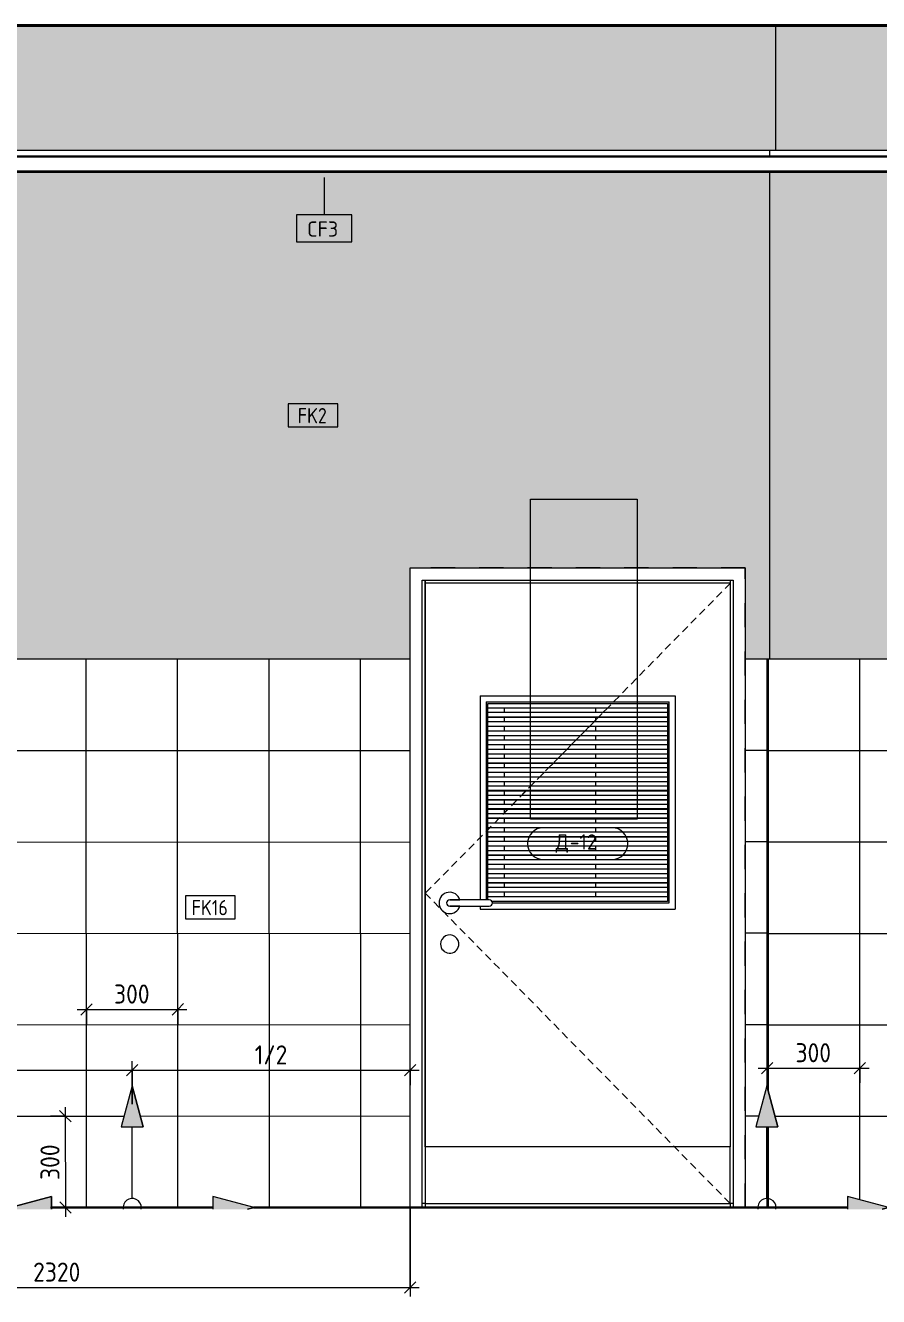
# Model space of a CAD drawing. Header units: millimetres. Extents: x 39286 to 136192, y -1987 to 27400.
# Drawn here: x 94788 to 97588, y -292 to 3880 of the extents above; entities that cross this region are included whole.
import ezdxf

# ---------------------------------------------------------------- set-up
doc = ezdxf.new("R2010")
doc.units = ezdxf.units.MM
doc.linetypes.add('200_ШТРИХ__ш1_п0_6_', pattern=[40, 25, -15])
doc.linetypes.add('Штрих', pattern=[158.75, 79.375, -79.375])
for name, color, linetype, lineweight in [('A-ANNO-DIMS', 7, 'Continuous', 9), ('A-ANNO-DIMS-25', 7, 'Continuous', 9), ('A-CLNG-IDEN', 7, 'Continuous', 9), ('A-DETL-GENF', 7, 'Continuous', 9), ('A-DOOR', 7, 'Continuous', 9), ('A-DOOR-3', 7, 'Штрих', 9), ('A-DOOR-4', 7, '200_ШТРИХ__ш1_п0_6_', 9), ('A-DOOR-FRAM-1', 7, 'Continuous', 9), ('A-DOOR-IDEN', 7, 'Continuous', 9), ('A-WALL-IDEN', 7, 'Continuous', 9), ('A-WALL-PATT', 7, 'Continuous', 9), ('I-WALL', 7, 'Continuous', 9)]:
    doc.layers.add(name, color=color, linetype=linetype, lineweight=lineweight)
for name, color, linetype, lineweight, true_color in [('A-CLNG-FNSH-1', 7, 'Continuous', 30, 0x3c3c3c), ('A-DOOR-GLAZ', 7, 'Continuous', 9, 0x8080ff), ('A-FLOR-1', 7, 'Continuous', 9, 0x787878), ('A-FLOR-FNSH-1', 7, 'Continuous', 40, 0x3c3c3c), ('A-FLOR-FNSH-2', 7, 'Continuous', 30, 0x3c3c3c)]:
    doc.layers.add(name, color=color, linetype=linetype, lineweight=lineweight, true_color=true_color)
doc.styles.add('GOST Common_5', font='GOST_Common.ttf', dxfattribs={"width": 0.9, "height": 50})
doc.styles.add('GOST Common_6', font='GOST_Common.ttf', dxfattribs={"height": 50})
doc.styles.add('ISOCPEUR_2', font='isocpeur.ttf', dxfattribs={"width": 0.9, "height": 62.5})
doc.dimstyles.new('ISO-2_5_0_9К_БОЛЬШОЙ', dxfattribs={"dimscale": 304.8, "dimtxt": 62.248823, "dimasz": 0.123031, "dimexe": 0.098425, "dimexo": 0.246063, "dimgap": 0, "dimtad": 1, "dimdec": 0, "dimrnd": 10, "dimzin": 0, "dimdsep": 46, "dimtxsty": 'ISOCPEUR_2', "dimblk1": 'OBLIQUE', "dimblk2": 'OBLIQUE', "dimsah": 1, "dimcen": 0.09, "dimdle": 0.098425, "dimazin": 0, "dimtfac": 1, "dimtdec": 4, "dimtix": 1, "dimtmove": 0, "dimatfit": 3, "dimfxl": 1, "dimtvp": 1, "dimtolj": 1, "dimtzin": 0, "dimarcsym": 2})
doc.dimstyles.new('ISO-2_5_0_9К_БОЛЬШОЙ_округление', dxfattribs={"dimscale": 304.8, "dimtxt": 62.248823, "dimasz": 0.123031, "dimexe": 0.098425, "dimexo": 0, "dimgap": 0, "dimtad": 1, "dimdec": 0, "dimrnd": 10, "dimzin": 0, "dimdsep": 46, "dimtxsty": 'ISOCPEUR_2', "dimblk1": 'OBLIQUE', "dimblk2": 'OBLIQUE', "dimsah": 1, "dimcen": 0.09, "dimdle": 0.098425, "dimazin": 0, "dimtfac": 1, "dimtdec": 4, "dimtix": 1, "dimtmove": 0, "dimatfit": 3, "dimfxl": 1, "dimtvp": 1, "dimtolj": 1, "dimtzin": 0, "dimarcsym": 2})
pattern_1 = [(90, (96626.46, 0), (-300, 2e-14), []), (180, (96626.46, 0), (-4e-14, -300), [])]

# ---------------------------------------------------------------- blocks, each defined once
blk = doc.blocks.new('110_Дверь_СКБ_1Ст_Внутренняя1 - Д-12 1100x2100h_дверь в горячий цех-32113407-Развертка 1_38-4')
at = {"layer": 'A-DOOR'}
for p, q in [((-15953.8, 2050), (-16953.8, 2050)), ((-16953.8, 200), (-16953.8, 2050)), ((-15953.8, 2050), (-15953.8, 200)), ((-16773.8, 1680), (-16133.8, 1680)), ((-16773.8, 1680), (-16773.8, 1010)), ((-16133.8, 1680), (-16133.8, 980)), ((-16753.8, 1660), (-16753.8, 1010)), ((-16753.8, 1660), (-16153.8, 1660)), ((-16748.8, 1010), (-16748.8, 1655)), ((-16748.8, 1655), (-16158.8, 1655)), ((-16748.8, 1640.9), (-16158.8, 1640.9)), ((-16158.8, 1639.4), (-16748.8, 1639.4)), ((-16356.3, 1639.4), (-16370.7, 1624.8)), ((-16158.8, 1655), (-16158.8, 1005)), ((-16153.8, 1000), (-16153.8, 1660)), ((-16158.8, 1624.8), (-16748.8, 1624.8)), ((-16748.8, 1610.6), (-16158.8, 1610.6)), ((-16158.8, 1609.2), (-16748.8, 1609.2)), ((-16158.8, 1594.6), (-16748.8, 1594.6)), ((-16386, 1609.2), (-16400.4, 1594.6)), ((-16748.8, 1580.4), (-16158.8, 1580.4)), ((-16158.8, 1579), (-16748.8, 1579)), ((-16158.8, 1564.4), (-16748.8, 1564.4)), ((-16748.8, 1550.2), (-16158.8, 1550.2)), ((-16158.8, 1548.8), (-16748.8, 1548.8)), ((-16445.4, 1548.8), (-16459.8, 1534.2)), ((-16415.7, 1579), (-16430.1, 1564.4)), ((-16158.8, 1534.2), (-16748.8, 1534.2)), ((-16748.8, 1520), (-16158.8, 1520)), ((-16158.8, 1518.6), (-16748.8, 1518.6)), ((-16158.8, 1503.9), (-16748.8, 1503.9)), ((-16475.1, 1518.6), (-16489.6, 1503.9)), ((-16748.8, 1489.8), (-16158.8, 1489.8)), ((-16158.8, 1488.4), (-16748.8, 1488.4)), ((-16158.8, 1473.7), (-16748.8, 1473.7)), ((-16504.9, 1488.4), (-16519.3, 1473.7)), ((-16748.8, 1459.6), (-16158.8, 1459.6)), ((-16158.8, 1458.2), (-16748.8, 1458.2)), ((-16158.8, 1443.5), (-16748.8, 1443.5)), ((-16748.8, 1429.4), (-16158.8, 1429.4)), ((-16158.8, 1428), (-16748.8, 1428)), ((-16564.3, 1428), (-16578.7, 1413.3)), ((-16534.6, 1458.2), (-16549, 1443.5)), ((-16158.8, 1413.3), (-16748.8, 1413.3)), ((-16748.8, 1399.2), (-16158.8, 1399.2)), ((-16158.8, 1397.8), (-16748.8, 1397.8)), ((-16158.8, 1383.1), (-16748.8, 1383.1)), ((-16594, 1397.8), (-16608.4, 1383.1)), ((-16158.8, 1369), (-16748.8, 1369)), ((-16158.8, 1367.5), (-16748.8, 1367.5)), ((-16158.8, 1352.9), (-16748.8, 1352.9)), ((-16158.8, 1338.7), (-16748.8, 1338.7)), ((-16158.8, 1337.3), (-16748.8, 1337.3)), ((-16653.4, 1337.3), (-16667.9, 1322.7)), ((-16623.7, 1367.5), (-16638.1, 1352.9)), ((-16158.8, 1322.7), (-16748.8, 1322.7)), ((-16158.8, 1308.5), (-16748.8, 1308.5)), ((-16158.8, 1307.1), (-16748.8, 1307.1)), ((-16683.2, 1307.1), (-16697.6, 1292.5)), ((-16158.8, 1292.5), (-16748.8, 1292.5)), ((-16158.8, 1278.3), (-16748.8, 1278.3)), ((-16158.8, 1276.9), (-16748.8, 1276.9)), ((-16158.8, 1262.2), (-16748.8, 1262.2)), ((-16712.9, 1276.9), (-16727.3, 1262.2)), ((-16748.8, 1248.1), (-16158.8, 1248.1)), ((-16158.8, 1246.7), (-16748.8, 1246.7)), ((-16742.6, 1246.7), (-16748.8, 1240.4)), ((-16158.8, 1232), (-16748.8, 1232)), ((-16748.8, 1217.9), (-16158.8, 1217.9)), ((-16158.8, 1216.5), (-16748.8, 1216.5)), ((-16158.8, 1201.8), (-16748.8, 1201.8)), ((-16748.8, 1187.7), (-16158.8, 1187.7)), ((-16158.8, 1186.3), (-16748.8, 1186.3)), ((-16158.8, 1171.6), (-16748.8, 1171.6)), ((-16748.8, 1157.5), (-16158.8, 1157.5)), ((-16158.8, 1156.1), (-16748.8, 1156.1)), ((-16158.8, 1141.4), (-16748.8, 1141.4)), ((-16748.8, 1127.3), (-16158.8, 1127.3)), ((-16158.8, 1125.8), (-16748.8, 1125.8)), ((-16158.8, 1111.2), (-16748.8, 1111.2)), ((-16748.8, 1097), (-16158.8, 1097)), ((-16158.8, 1095.6), (-16748.8, 1095.6)), ((-16158.8, 1081), (-16748.8, 1081)), ((-16748.8, 1066.8), (-16158.8, 1066.8)), ((-16158.8, 1065.4), (-16748.8, 1065.4)), ((-16158.8, 1050.8), (-16748.8, 1050.8)), ((-16743.8, 1010), (-16873.8, 1010)), ((-16873.8, 1010), (-16840.3, 1010)), ((-16748.8, 1036.6), (-16158.8, 1036.6)), ((-16158.8, 1035.2), (-16748.8, 1035.2)), ((-16158.8, 1020.6), (-16748.8, 1020.6)), ((-16736.2, 1006.4), (-16158.8, 1006.4)), ((-16158.8, 1005), (-16735.1, 1005)), ((-16873.8, 990), (-16743.8, 990)), ((-16840.3, 990), (-16873.8, 990)), ((-16773.8, 990), (-16773.8, 980)), ((-16773.8, 980), (-16133.8, 980)), ((-16733.8, 1000), (-16153.8, 1000)), ((-15953.8, 200), (-16953.8, 200)), ((-16953.8, 200), (-16953.8, 14)), ((-15953.8, 14), (-15953.8, 200)), ((-16953.8, 14), (-15953.8, 14))]:
    blk.add_line(p, q, dxfattribs=at)
for centre, radius, start, end in [((-16873.8, 1000), 35, 16.6015, 180), ((-16873.8, 1000), 10, 90, 270), ((-16873.8, 1000), 10, 90, 270), ((-16743.8, 1000), 10, 270, 90), ((-16873.8, 1000), 35, 180, 343.3985), ((-16873.8, 865), 30, 351.8301, 180), ((-16873.8, 865), 30, 180, 351.8301)]:
    blk.add_arc(centre, radius, start, end, dxfattribs=at)
at = {"layer": 'A-DOOR-3'}
for p, q in [((-15903.8, 2100), (-17003.8, 2100)), ((-17003.8, 0), (-17003.8, 2100)), ((-15903.8, 2100), (-17003.8, 2100)), ((-17003.8, 0), (-17003.8, 2100)), ((-15903.8, 0), (-15903.8, 2100)), ((-15903.8, 0), (-15903.8, 2100))]:
    blk.add_line(p, q, dxfattribs=at)
at = {"layer": 'A-DOOR-4'}
for p, q in [((-15952.4, 2050), (-16953.8, 1032)), ((-16953.8, 1032), (-16900.4, 977.6)), ((-16896.6, 973.8), (-15953.8, 14))]:
    blk.add_line(p, q, dxfattribs=at)
at = {"layer": 'A-DOOR-FRAM-1'}
for p, q in [((-16963.8, 0), (-16963.8, 2060)), ((-16963.8, 2060), (-15943.8, 2060)), ((-16953.8, 2050), (-16953.8, 2060)), ((-16953.8, 2060), (-16953.8, 200)), ((-15953.8, 2050), (-16953.8, 2050)), ((-15953.8, 2060), (-15953.8, 2050)), ((-15953.8, 2060), (-15953.8, 200)), ((-15943.8, 2060), (-15943.8, 0)), ((-16953.8, 14), (-16963.8, 14)), ((-16953.8, 14), (-16953.8, 0)), ((-15953.8, 14), (-15953.8, 0)), ((-15943.8, 14), (-15953.8, 14))]:
    blk.add_line(p, q, dxfattribs=at)
at = {"layer": 'A-DOOR-GLAZ'}
for p, q in [((-16608.8, 1275), (-16608.8, 2325)), ((-16608.8, 2325), (-16258.8, 2325)), ((-16258.8, 2325), (-16258.8, 1275)), ((-16258.8, 1275), (-16608.8, 1275))]:
    blk.add_line(p, q, dxfattribs=at)
blk = doc.blocks.new('Начало раскладки_красным - Начало раскладки_красным-26110621-Развертка 1_38-4')
at = {"layer": 'A-DETL-GENF'}
for points in [[(-17952.1, 265), (-17879.7, 265), (-17916, 400.2)], [(-18180.5, -5.3), (-18180.5, 36.3), (-18315.4, -0.1), (-18296.1, -5.3)], [(-17651, -5.3), (-17537, -5.3), (-17515.7, 0.5), (-17651, 36.6), (-17651, -0.1)]]:
    blk.add_hatch(color=256, dxfattribs=at).paths.add_polyline_path(points)
for p, q in [((-17916, 400.2), (-17952.1, 265)), ((-17916, 400.2), (-17952.1, 265)), ((-17879.7, 265), (-17916, 400.2)), ((-17916, 400.2), (-17879.7, 265)), ((-17952.1, 265), (-17879.7, 265)), ((-17952.1, 265), (-17879.7, 265)), ((-17915.8, 30.2), (-17915.9, 265)), ((-18180.5, 36.3), (-18315.7, 0)), ((-18315.7, 0), (-18180.5, 36.3)), ((-18180.5, -5.3), (-18180.5, 36.3)), ((-18180.5, 36.3), (-18180.5, -5.3)), ((-17945.7, 0.2), (-18180.5, 0.1)), ((-17885.7, 0.3), (-17651, 0.4)), ((-17515.7, 0.5), (-17651, 36.6)), ((-17651, 36.6), (-17651, -5.3)), ((-17515.7, 0.5), (-17651, 36.6)), ((-17651, 36.6), (-17651, -5.3)), ((-17537, -5.3), (-17515.7, 0.5)), ((-17515.7, 0.5), (-17537, -5.3)), ((-18315.7, 0), (-18296.1, -5.3)), ((-18315.7, 0), (-18296.1, -5.3))]:
    blk.add_line(p, q, dxfattribs=at)
for start, end in [(0.0336, 190.5827), (349.1015, 0.0336)]:
    blk.add_arc((-17915.7, 0.2), 30, start, end, dxfattribs=at)
blk = doc.blocks.new('Начало раскладки_красным - Начало раскладки_красным-26112293-Развертка 1_38-4')
at = {"layer": 'A-DETL-GENF'}
for points in [[(-15869.2, 265), (-15796.7, 265), (-15833, 400.2), (-15845.9, 352.2)], [(-15568, -5.3), (-15454.1, -5.3), (-15432.8, 0.5), (-15568, 36.6), (-15568, -0.1)]]:
    blk.add_hatch(color=256, dxfattribs=at).paths.add_polyline_path(points)
for p, q in [((-15833, 400.2), (-15869.2, 265)), ((-15833, 400.2), (-15869.2, 265)), ((-15796.7, 265), (-15833, 400.2)), ((-15833, 400.2), (-15796.7, 265)), ((-15869.2, 265), (-15796.7, 265)), ((-15869.2, 265), (-15796.7, 265)), ((-15832.8, 30.2), (-15832.9, 265)), ((-15802.8, 0.3), (-15568, 0.4)), ((-15432.8, 0.5), (-15568, 36.6)), ((-15568, 36.6), (-15568, -5.3)), ((-15432.8, 0.5), (-15568, 36.6)), ((-15568, 36.6), (-15568, -5.3)), ((-15454.1, -5.3), (-15432.8, 0.5)), ((-15432.8, 0.5), (-15454.1, -5.3))]:
    blk.add_line(p, q, dxfattribs=at)
for start, end in [(0.0336, 190.5827), (349.1015, 0.0336)]:
    blk.add_arc((-15832.8, 0.2), 30, start, end, dxfattribs=at)
blk = doc.blocks.new('М_стена_0001 - Типоразмер_без рамки-25382661-Развертка 1_38-4')
at = {"layer": 'A-WALL-IDEN'}
for p, q in [((-19578.6, 2638.1), (-19741.8, 2638.1)), ((-19741.8, 2638.1), (-19741.8, 2563.1)), ((-19578.6, 2563.1), (-19578.6, 2638.1)), ((-19741.8, 2563.1), (-19578.6, 2563.1))]:
    blk.add_line(p, q, dxfattribs=at)
blk = doc.blocks.new('М_двери - Типоразмер_рамка-25223575-Развертка 1_38-4')
at = {"layer": 'A-DOOR-IDEN'}
for p, q in [((-19757.6, 1247), (-19982.4, 1247)), ((-19982.4, 1143), (-19757.6, 1143))]:
    blk.add_line(p, q, dxfattribs=at)
for centre, start, end in [((-19982.4, 1195), 90, 270), ((-19757.6, 1195), 270, 90)]:
    blk.add_arc(centre, 52, start, end, dxfattribs=at)
blk = doc.blocks.new('М_потолков - Марка_ Имя типа-25382930-Развертка 1_38-4')
at = {"layer": 'A-CLNG-IDEN'}
for p, q in [((-17195.5, 3259.2), (-17376.7, 3259.2)), ((-17376.7, 3259.2), (-17376.7, 3169.8)), ((-17195.5, 3169.8), (-17195.5, 3259.2)), ((-17376.7, 3169.8), (-17195.5, 3169.8))]:
    blk.add_line(p, q, dxfattribs=at)
blk = doc.blocks.new('DIMBLOCK42-Развертка 1_38-4')
at = {"layer": 'A-ANNO-DIMS-25'}
for p, q in [((93734.2, 0), (93734.2, -291.9)), ((93734.2, -261.9), (93734.2, 0)), ((96050.5, 0), (96050.5, -291.9)), ((96050.5, -261.9), (96050.5, 0)), ((93734.2, -261.9), (96080.5, -261.9))]:
    blk.add_line(p, q, dxfattribs=at)
at = {"layer": 'A-ANNO-DIMS-25', "lineweight": 20}
for p, q in [((93734.2, -261.9), (93753, -243.2)), ((96050.5, -261.9), (96069.2, -243.2)), ((93734.2, -261.9), (93715.5, -280.7)), ((96050.5, -261.9), (96031.7, -280.7))]:
    blk.add_line(p, q, dxfattribs=at)
at = {"layer": 'A-ANNO-DIMS-25', "color": 0, "insert": (94813.3, -180.3), "char_height": 62.5, "width": 189.619, "attachment_point": 1, "line_spacing_factor": 1.149209, "style": 'ISOCPEUR_2'}
blk.add_mtext('2320', dxfattribs=at)
blk = doc.blocks.new('_Oblique')
at = {"color": 0, "linetype": 'ByBlock', "lineweight": -2}
blk.add_line((-0.5, -0.5), (0.5, 0.5), dxfattribs=at)
blk = doc.blocks.new('DIMBLOCK43-Развертка 1_38-4')
at = {"layer": 'A-ANNO-DIMS-25'}
for p, q in [((94226.2, 402.5), (94226.2, 481)), ((95138.4, 340), (95138.4, 481)), ((94196.2, 451), (95138.4, 451)), ((94226.2, 451), (94226.2, 402.5)), ((95138.4, 451), (95138.4, 340))]:
    blk.add_line(p, q, dxfattribs=at)
at = {"layer": 'A-ANNO-DIMS-25', "lineweight": 20}
for p, q in [((94226.2, 451), (94245, 469.7)), ((95138.4, 451), (95157.1, 469.7)), ((94226.2, 451), (94207.5, 432.2)), ((95138.4, 451), (95119.6, 432.2))]:
    blk.add_line(p, q, dxfattribs=at)
at = {"layer": 'A-ANNO-DIMS-25', "color": 0, "insert": (94628.4, 532.6), "char_height": 62.5, "width": 129.286, "attachment_point": 1, "line_spacing_factor": 1.149209, "style": 'ISOCPEUR_2'}
blk.add_mtext('1/2', dxfattribs=at)
blk = doc.blocks.new('DIMBLOCK44-Развертка 1_38-4')
at = {"layer": 'A-ANNO-DIMS-25'}
for p, q in [((95138.4, 340), (95138.4, 481)), ((96050.5, 402.5), (96050.5, 481)), ((95138.4, 451), (96080.5, 451)), ((95138.4, 451), (95138.4, 340)), ((96050.5, 451), (96050.5, 402.5))]:
    blk.add_line(p, q, dxfattribs=at)
at = {"layer": 'A-ANNO-DIMS-25', "lineweight": 20}
for p, q in [((95138.4, 451), (95157.1, 469.7)), ((96050.5, 451), (96069.2, 469.7)), ((95138.4, 451), (95119.6, 432.2)), ((96050.5, 451), (96031.7, 432.2))]:
    blk.add_line(p, q, dxfattribs=at)
at = {"layer": 'A-ANNO-DIMS-25', "color": 0, "insert": (95540.5, 532.6), "char_height": 62.5, "width": 129.286, "attachment_point": 1, "line_spacing_factor": 1.149209, "style": 'ISOCPEUR_2'}
blk.add_mtext('1/2', dxfattribs=at)
blk = doc.blocks.new('DIMBLOCK45-Развертка 1_38-4')
at = {"layer": 'A-ANNO-DIMS-25'}
for p, q in [((97222.5, 409.6), (97222.5, 488.1)), ((97526.5, 409.6), (97526.5, 488.1)), ((97192.5, 458.1), (97556.5, 458.1)), ((97222.5, 458.1), (97222.5, 409.6)), ((97526.5, 458.1), (97526.5, 409.6))]:
    blk.add_line(p, q, dxfattribs=at)
at = {"layer": 'A-ANNO-DIMS-25', "lineweight": 20}
for p, q in [((97222.5, 458.1), (97241.2, 476.8)), ((97526.5, 458.1), (97545.2, 476.8)), ((97222.5, 458.1), (97203.7, 439.3)), ((97526.5, 458.1), (97507.7, 439.3))]:
    blk.add_line(p, q, dxfattribs=at)
at = {"layer": 'A-ANNO-DIMS-25', "color": 0, "insert": (97315.2, 539.7), "char_height": 62.5, "width": 142.215, "attachment_point": 1, "line_spacing_factor": 1.149209, "style": 'ISOCPEUR_2'}
blk.add_mtext('300', dxfattribs=at)
blk = doc.blocks.new('DIMBLOCK49-Развертка 1_38-4')
at = {"layer": 'A-ANNO-DIMS-25'}
for p, q in [((94988.2, 602.1), (94988.1, 680.6)), ((95288.2, 602.2), (95288.1, 680.7)), ((94958.1, 650.5), (95318.1, 650.7)), ((94988.1, 650.6), (94988.2, 602.1)), ((95288.1, 650.7), (95288.2, 602.2))]:
    blk.add_line(p, q, dxfattribs=at)
at = {"layer": 'A-ANNO-DIMS-25', "lineweight": 20}
for p, q in [((94988.1, 650.6), (95006.9, 669.3)), ((95288.1, 650.7), (95306.9, 669.5)), ((94988.1, 650.6), (94969.4, 631.8)), ((95288.1, 650.7), (95269.4, 632))]:
    blk.add_line(p, q, dxfattribs=at)
at = {"layer": 'A-ANNO-DIMS-25', "color": 0, "insert": (95078.8, 732.3), "char_height": 62.5, "width": 142.215, "attachment_point": 1, "rotation": 0.0336, "line_spacing_factor": 1.149209, "style": 'ISOCPEUR_2'}
blk.add_mtext('300', dxfattribs=at)
blk = doc.blocks.new('DIMBLOCK50-Развертка 1_38-4')
at = {"layer": 'A-ANNO-DIMS-25'}
for p, q in [((94870.5, 300), (94948.9, 300.1)), ((94918.9, 300), (94870.5, 300)), ((94918.9, 330), (94919.1, -29.9)), ((94870.6, 0.1), (94949.1, 0.1)), ((94919.1, 0.1), (94870.6, 0.1))]:
    blk.add_line(p, q, dxfattribs=at)
at = {"layer": 'A-ANNO-DIMS-25', "lineweight": 20}
for p, q in [((94918.9, 300), (94900.2, 318.8)), ((94918.9, 300), (94937.7, 281.3)), ((94919.1, 0.1), (94900.4, 18.8)), ((94919.1, 0.1), (94937.9, -18.6))]:
    blk.add_line(p, q, dxfattribs=at)
at = {"layer": 'A-ANNO-DIMS-25', "color": 0, "insert": (94837.4, 90.8), "char_height": 62.5, "width": 142.215, "attachment_point": 1, "rotation": 90, "line_spacing_factor": 1.149209, "style": 'ISOCPEUR_2'}
blk.add_mtext('300', dxfattribs=at)

msp = doc.modelspace()

# ---------------------------------------------------------------- hatches: boundary and pattern name
at = {"layer": 'A-FLOR-1'}
h = msp.add_hatch(dxfattribs=at)
h.set_pattern_fill('FP_33', color=256, style=0, pattern_type=2)
h.set_pattern_definition([(45, (94228.574, 0), (-14.25598, 14.25598), []), (45, (94242.831, 0), (-14.25598, 14.25598), [25.202, -5.04, 0.8382, -4.202])])
h.paths.add_polyline_path([(100718, 3880), (100754.8, 3880), (100754.8, 3880.4), (92534, 3880.4), (92534, 3880), (99727.2, 3880)])
at = {"layer": 'A-WALL-PATT'}
for points in [[(97150.5, 1800), (97229.5, 1800), (97229.5, 3400), (94233.2, 3400), (94233.2, 1800), (96050.5, 1800), (96050.5, 2100), (97150.5, 2100), (97150.5, 1937.6)], [(100754.8, 1800), (100754.8, 3400), (100754.2, 3400), (100754.2, 2106.1), (100734.2, 2106.1), (100734.2, 2101.1), (100733.2, 2101.1), (100733.2, 3400), (97229.5, 3400), (97229.5, 1800), (100734.2, 1800)]]:
    msp.add_hatch(color=256, dxfattribs=at).paths.add_polyline_path(points)
h = msp.add_hatch(dxfattribs=at)
h.set_pattern_fill('FP_35', color=256, style=0, pattern_type=2)
h.set_pattern_definition([(90.034, (94688.5, -0.1), (-300, -0.178), []), (180.034, (94688.5, -0.1), (0.178, -300), [])])
h.paths.add_polyline_path([(94234.2, 0), (94738.5, 0), (94873.7, 36.3), (94873.8, 0), (95403.3, 0), (95403.3, 36.6), (95538.5, 0.5), (95536.8, 0), (96050.5, 0), (96050.5, 1800), (94234.2, 1800), (94234.2, 365.9), (94261.3, 265), (94234.2, 265)])
h.paths.add_polyline_path([(97150.5, 0), (97222.5, 0), (97222.5, 265), (97185.1, 265), (97221.2, 400.2), (97222.5, 395.6), (97222.5, 1800), (97150.5, 1800), (97150.5, 966.2)])
h.paths.add_polyline_path([(95102.1, 265), (95138.3, 400.2), (95174.6, 265)])
h = msp.add_hatch(dxfattribs=at)
h.set_pattern_fill('FP_36', color=256, style=0, pattern_type=2)
h.set_pattern_definition(pattern_1)
h.paths.add_polyline_path([(97230.5, 0), (97230.5, 265), (97222.5, 265), (97222.5, 0)])
h.paths.add_polyline_path([(97230.5, 365.9), (97230.5, 1800), (97222.5, 1800), (97222.5, 395.6), (97227.8, 375.8)])
h = msp.add_hatch(dxfattribs=at)
h.set_pattern_fill('FP_36', color=256, style=0, pattern_type=2)
h.set_pattern_definition(pattern_1)
h.paths.add_polyline_path([(99727.2, 0), (100754.8, 0), (100754.8, 1800), (97230.5, 1800), (97230.5, 365.9), (97257.5, 265), (97230.5, 265), (97230.5, 0), (97486.2, 0), (97486.2, 36.6), (97621.5, 0.5), (97619.7, 0), (98699.6, 0)])
h = msp.add_hatch(dxfattribs=at)
h.set_pattern_fill('FP_37', color=256, style=0, pattern_type=2)
h.set_pattern_definition([(90, (95760.25, 0), (-300, 2e-14), []), (180, (95760.25, 0), (-4e-14, -300), [])])
h.paths.add_polyline_path([(96305.5, 1020.6), (96895.5, 1020.6), (96895.5, 1035.2), (96305.5, 1035.2), (96305.5, 1024.6)])
h.paths.add_polyline_path([(96323.3, 1050.8), (96895.5, 1050.8), (96895.5, 1065.4), (96305.5, 1065.4), (96305.5, 1050.8)])
h.paths.add_polyline_path([(96895.5, 1081), (96895.5, 1095.6), (96305.5, 1095.6), (96305.5, 1081), (96819.5, 1081)])
h.paths.add_polyline_path([(96644.4, 1111.2), (96895.5, 1111.2), (96895.5, 1125.8), (96305.5, 1125.8), (96305.5, 1111.2), (96387.5, 1111.2)])
h.paths.add_polyline_path([(96759.1, 1141.4), (96895.5, 1141.4), (96895.5, 1156.1), (96305.5, 1156.1), (96305.5, 1141.4), (96644.4, 1141.4)])
h.paths.add_polyline_path([(96644.4, 1171.6), (96895.5, 1171.6), (96895.5, 1186.3), (96305.5, 1186.3), (96305.5, 1171.6), (96387.5, 1171.6)])
h.paths.add_polyline_path([(96895.5, 1201.8), (96895.5, 1216.5), (96305.5, 1216.5), (96305.5, 1201.8), (96698.6, 1201.8)])
h.paths.add_polyline_path([(96387.5, 1232), (96895.5, 1232), (96895.5, 1246.7), (96305.5, 1246.7), (96305.5, 1232)])
h.paths.add_polyline_path([(96696.5, 1262.2), (96895.5, 1262.2), (96895.5, 1276.9), (96305.5, 1276.9), (96305.5, 1262.2), (96644.4, 1262.2)])
h.paths.add_polyline_path([(96712, 1292.5), (96895.5, 1292.5), (96895.5, 1307.1), (96305.5, 1307.1), (96305.5, 1292.5), (96644.4, 1292.5)])
h.paths.add_polyline_path([(96305.5, 1322.7), (96895.5, 1322.7), (96895.5, 1337.3), (96305.5, 1337.3)])
h.paths.add_polyline_path([(96644.4, 1352.9), (96895.5, 1352.9), (96895.5, 1367.5), (96305.5, 1367.5), (96305.5, 1352.9), (96387.5, 1352.9)])
h.paths.add_polyline_path([(96644.4, 1383.1), (96895.5, 1383.1), (96895.5, 1397.8), (96305.5, 1397.8), (96305.5, 1383.1), (96387.5, 1383.1)])
h.paths.add_polyline_path([(96773.9, 1413.3), (96895.5, 1413.3), (96895.5, 1428), (96305.5, 1428), (96305.5, 1413.3), (96644.4, 1413.3)])
h.paths.add_polyline_path([(96644.4, 1443.5), (96895.5, 1443.5), (96895.5, 1458.2), (96305.5, 1458.2), (96305.5, 1443.5), (96387.5, 1443.5)])
h.paths.add_polyline_path([(96804.9, 1473.7), (96895.5, 1473.7), (96895.5, 1488.4), (96305.5, 1488.4), (96305.5, 1473.7), (96644.4, 1473.7)])
h.paths.add_polyline_path([(96644.4, 1503.9), (96895.5, 1503.9), (96895.5, 1518.6), (96305.5, 1518.6), (96305.5, 1503.9), (96380.5, 1503.9)])
h.paths.add_polyline_path([(96835.9, 1534.2), (96895.5, 1534.2), (96895.5, 1548.8), (96305.5, 1548.8), (96305.5, 1534.2), (96644.4, 1534.2)])
h.paths.add_polyline_path([(96895.5, 1564.4), (96895.5, 1579), (96305.5, 1579), (96305.5, 1564.4), (96851.4, 1564.4)])
h.paths.add_polyline_path([(96334, 1594.6), (96895.5, 1594.6), (96895.5, 1609.2), (96305.5, 1609.2), (96305.5, 1594.6)])
h.paths.add_polyline_path([(96318.5, 1624.8), (96895.5, 1624.8), (96895.5, 1639.4), (96305.5, 1639.4), (96305.5, 1624.8)])
at = {"layer": 'I-WALL'}
for points in [[(95113.6, 3470), (97250.5, 3470), (97250.5, 3880), (94254.2, 3880), (94254.2, 3470), (94850.8, 3470)], [(97450.5, 3470), (97450.5, 3880), (97250.5, 3880), (97250.5, 3470)]]:
    msp.add_hatch(color=256, dxfattribs=at).paths.add_polyline_path(points)
h = msp.add_hatch(color=256, dxfattribs=at)
h.paths.add_polyline_path([(100754.8, 3400), (100754.8, 3880), (100754.2, 3880), (100754.2, 3400)])
h.paths.add_polyline_path([(100734.2, 3470), (100734.2, 3880), (97450.5, 3880), (97450.5, 3470), (100383.9, 3470)])

# ---------------------------------------------------------------- linework, layer by layer
at = {"layer": 'A-CLNG-FNSH-1'}
for p, q in [((100733.2, 3450), (92555.2, 3450)), ((100733.3, 3401), (92555.2, 3401)), ((92555.2, 3400), (100733.3, 3400))]:
    msp.add_line(p, q, dxfattribs=at)
at = {"layer": 'A-CLNG-IDEN'}
msp.add_line((95768.1, 3381.7), (95768.1, 3259.2), dxfattribs=at)
at = {"layer": 'A-FLOR-FNSH-1'}
msp.add_line((92534, 3880), (100754.8, 3880), dxfattribs=at)
at = {"layer": 'A-FLOR-FNSH-2'}
for p, q in [((95403.3, 0), (94873.7, 0)), ((97486.2, 0), (95536.8, 0)), ((95403.3, -0.1), (94873.7, -0.1)), ((97486.2, -0.1), (95536.4, -0.1))]:
    msp.add_line(p, q, dxfattribs=at)
at = {"layer": 'I-WALL'}
for p, q in [((97250.5, 3470), (97250.5, 3880)), ((100734.2, 3470), (92554.2, 3470)), ((97230.5, 3450), (97230.5, 3470)), ((97229.5, 3400), (97229.5, 1800)), ((96050.5, 0), (96050.5, 2100)), ((96050.5, 2100), (97150.5, 2100)), ((97150.5, 2100), (97150.5, 0)), ((96050.5, 1800), (93734.2, 1800)), ((100754.8, 1800), (97150.5, 1800)), ((97222.5, 395.6), (97222.5, 1800)), ((97222.5, 0), (97222.5, 265))]:
    msp.add_line(p, q, dxfattribs=at)

# ---------------------------------------------------------------- block references
at = {"layer": 'A-CLNG-IDEN'}
msp.add_blockref('М_потолков - Марка_ Имя типа-25382930-Развертка 1_38-4', (113054.2, 0), dxfattribs=at)
at = {"layer": 'A-DETL-GENF'}
for name in ['Начало раскладки_красным - Начало раскладки_красным-26110621-Развертка 1_38-4', 'Начало раскладки_красным - Начало раскладки_красным-26112293-Развертка 1_38-4']:
    msp.add_blockref(name, (113054.2, 0), dxfattribs=at)
at = {"layer": 'A-DOOR'}
msp.add_blockref('110_Дверь_СКБ_1Ст_Внутренняя1 - Д-12 1100x2100h_дверь в горячий цех-32113407-Развертка 1_38-4', (113054.2, 0), dxfattribs=at)
at = {"layer": 'A-DOOR-IDEN'}
msp.add_blockref('М_двери - Типоразмер_рамка-25223575-Развертка 1_38-4', (116470.5, 0), dxfattribs=at)
at = {"layer": 'A-WALL-IDEN'}
for p in [(115391.9, 0), (115054.7, -1614.8)]:
    msp.add_blockref('М_стена_0001 - Типоразмер_без рамки-25382661-Развертка 1_38-4', p, dxfattribs=at)

# ---------------------------------------------------------------- texts
at = {"layer": 'A-CLNG-IDEN', "insert": (95712.4, 3237.1), "char_height": 50, "width": 130.274, "attachment_point": 1, "style": 'GOST Common_6'}
msp.add_mtext('CF3', dxfattribs=at)
at = {"layer": 'A-DOOR-IDEN', "char_height": 50, "attachment_point": 1, "style": 'GOST Common_6'}
for s, insert, width in [('\\fGOST Common|b0|i0|c204|p34|;Д', (96527.9, 1225.3), 56.118), ('-12', (96574.2, 1225.3), 118.249)]:
    msp.add_mtext(s, dxfattribs=dict(at, insert=insert, width=width))
at = {"layer": 'A-WALL-IDEN', "char_height": 50, "attachment_point": 1, "style": 'GOST Common_5'}
for s, insert, width in [('FK2', (95681.6, 2624.5), 124.462), ('FK16', (95333.4, 1009.7), 151.519)]:
    msp.add_mtext(s, dxfattribs=dict(at, insert=insert, width=width))

# ---------------------------------------------------------------- dimensions: what is measured, and where the dimension line sits
at = {"layer": 'A-ANNO-DIMS'}
for base, p1, p2, angle, override, picture, middle in [((95288.1, 650.7), (94988.1, 677.1), (95288.1, 677.2), 0.0336, {"dimpost": '<>', "dimfxl": 300}, 'DIMBLOCK49-Развертка 1_38-4', (95138.1, 681.9)), ((94919.1, 0.1), (94945.5, 300.1), (94945.6, 0.1), 270.0336, {"dimpost": '<>', "dimfxl": 299.934132}, 'DIMBLOCK50-Развертка 1_38-4', (94950.3, 150.1))]:
    dim = msp.add_linear_dim(base=base, p1=p1, p2=p2, angle=angle, dimstyle='ISO-2_5_0_9К_БОЛЬШОЙ', override=override, dxfattribs=at)
    dim.commit()
    dim.dimension.update_dxf_attribs({"geometry": picture, "text_midpoint": middle})
for base, p1, p2, picture, middle in [((95138.4, 451), (94226.2, 477.5), (95138.4, 265), 'DIMBLOCK43-Развертка 1_38-4', (94682.3, 482.2)), ((96050.5, 451), (95138.4, 265), (96050.5, 477.5), 'DIMBLOCK44-Развертка 1_38-4', (95594.4, 482.2))]:
    dim = msp.add_linear_dim(base=base, p1=p1, p2=p2, text='1/2', dimstyle='ISO-2_5_0_9К_БОЛЬШОЙ', override={"dimpost": '<>', "dimfxl": 936.522716}, dxfattribs=at)
    dim.commit()
    dim.dimension.update_dxf_attribs({"geometry": picture, "text_midpoint": middle})
for base, p1, p2, dimstyle, override, picture, middle in [((97526.5, 458.1), (97222.5, 484.6), (97526.5, 484.6), 'ISO-2_5_0_9К_БОЛЬШОЙ', {"dimpost": '<>', "dimfxl": 304}, 'DIMBLOCK45-Развертка 1_38-4', (97374.5, 489.3)), ((96050.5, -261.9), (93734.2, 0), (96050.5, 0), 'ISO-2_5_0_9К_БОЛЬШОЙ_округление', {"dimpost": '<>', "dimfxl": 2316.207105}, 'DIMBLOCK42-Развертка 1_38-4', (94892.4, -230.7))]:
    dim = msp.add_linear_dim(base=base, p1=p1, p2=p2, dimstyle=dimstyle, override=override, dxfattribs=at)
    dim.commit()
    dim.dimension.update_dxf_attribs({"geometry": picture, "text_midpoint": middle})

doc.saveas('drawing.dxf')
